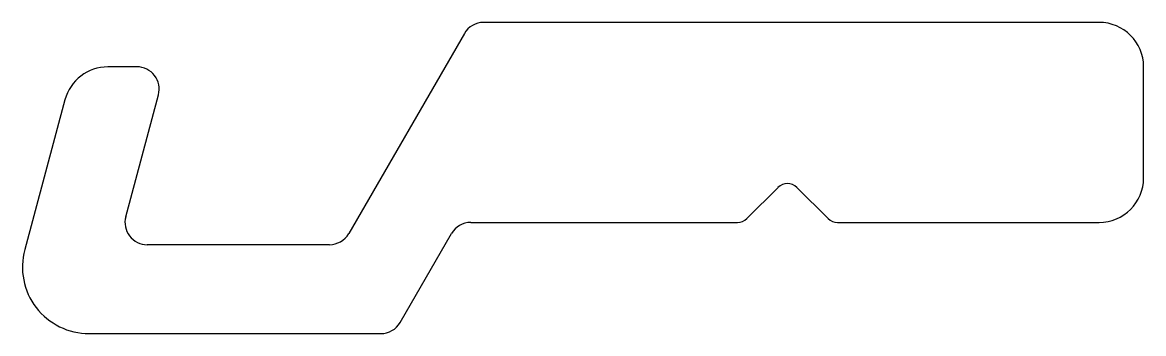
# Model space of a CAD drawing. Extents: x 513.6 to 538.8, y 803.7 to 810.7.
import ezdxf

# ---------------------------------------------------------------- set-up
doc = ezdxf.new("R2010")
doc.units = 0
doc.layers.get('0').update_dxf_attribs({"linetype": 'CONTINUOUS'})

msp = doc.modelspace()

# ---------------------------------------------------------------- linework, layer by layer
at = {"color": 7}
for p, q in [((523.541, 810.439), (520.943, 805.939)), ((537.799, 810.689), (523.974, 810.689)), ((516.186, 809.689), (515.535, 809.689)), ((538.799, 807.189), (538.799, 809.689)), ((514.569, 808.948), (513.665, 805.577)), ((515.935, 806.318), (516.669, 809.06)), ((529.887, 806.277), (530.587, 806.977)), ((531.011, 806.977), (531.711, 806.277)), ((523.686, 806.189), (529.675, 806.189)), ((531.923, 806.189), (537.799, 806.189)), ((522.098, 803.939), (523.253, 805.939)), ((520.51, 805.689), (516.418, 805.689)), ((515.114, 803.689), (521.665, 803.689))]:
    msp.add_line(p, q, dxfattribs=at)
for centre, radius, start, end in [((523.974, 810.189), 0.5, 89.9982, 149.9984), ((537.799, 809.689), 1, 0, 90), ((515.535, 808.689), 1, 90.0001, 164.9998), ((516.186, 809.189), 0.5, 344.9994, 90), ((537.799, 807.189), 1, 270, 0), ((530.799, 806.765), 0.3, 45, 135), ((516.418, 806.189), 0.5, 164.9999, 270.0005), ((523.686, 805.689), 0.5, 90, 150.0001), ((529.675, 806.489), 0.3, 270, 315), ((531.923, 806.489), 0.3, 225, 270), ((520.51, 806.189), 0.5, 269.9999, 330.0001), ((515.114, 805.189), 1.5, 164.9996, 269.9999), ((521.665, 804.189), 0.5, 269.9999, 330.0001)]:
    msp.add_arc(centre, radius, start, end, dxfattribs=at)

doc.saveas('drawing.dxf')
